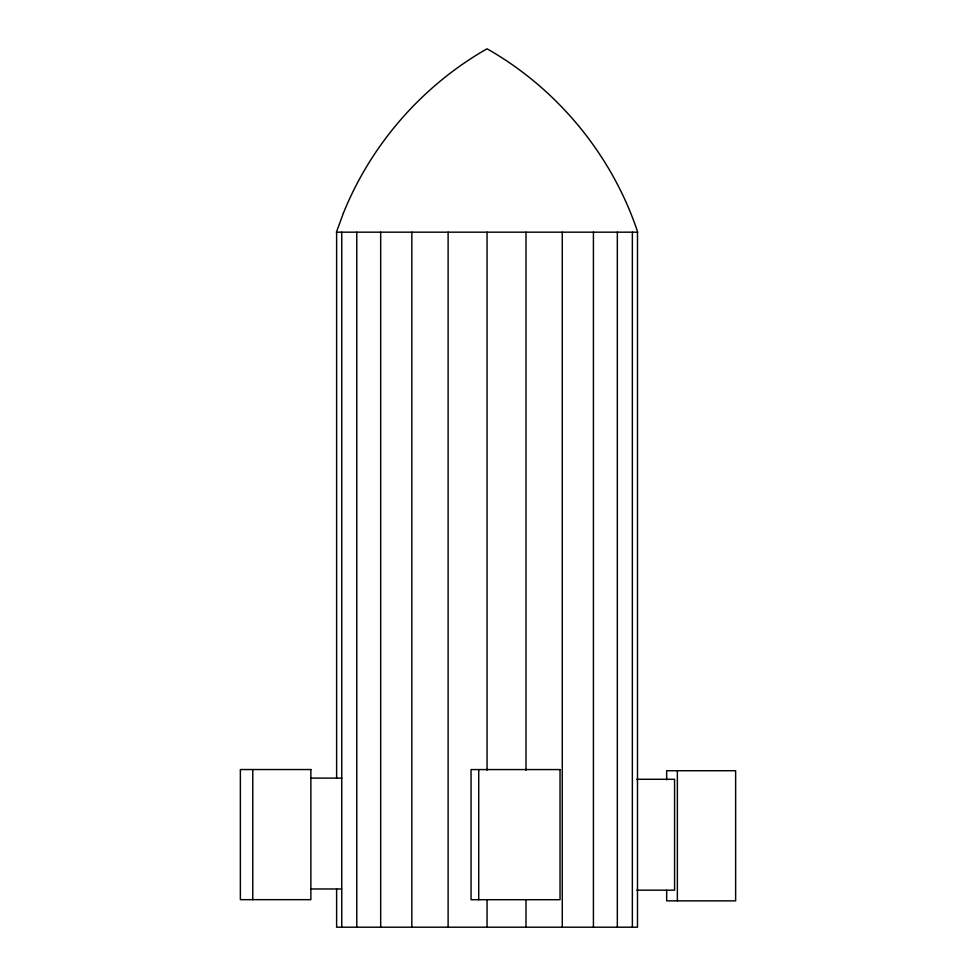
<?xml version="1.0" encoding="UTF-8"?>
<svg xmlns="http://www.w3.org/2000/svg" width="976" height="976" viewBox="0 0 976 976"><rect width="100%" height="100%" fill="white"/><g stroke="black" fill="none" stroke-linecap="round" stroke-linejoin="round"><path stroke-width="1.46" d="M310.563 778.092L341.746 778.128M636.816 779.275L674.575 779.275L674.575 890.173L636.816 890.173M310.563 888.977L341.649 888.977M677.368 770.723L677.368 900.86M666.657 779.812L666.657 770.723L735.636 770.723L735.636 900.86L666.657 900.86L666.657 890.271M637.487 232.178L637.487 927.2L336.622 927.2L336.622 889.173M632.363 232.178L632.363 927.2M617.332 232.178L617.332 927.2M593.42 232.178L593.42 927.2M562.274 232.178L562.274 927.2M525.991 232.178L525.991 770.21M525.991 899.762L525.991 927.2M487.048 232.178L487.048 770.21M487.048 899.762L487.048 927.2M478.728 769.576L478.728 899.713M448.118 232.178L448.118 927.2M411.835 232.178L411.835 927.2M380.677 232.178L380.677 927.2M356.777 232.178L356.777 927.2M341.746 232.178L341.746 927.2M336.622 232.178L336.622 778.128M252.772 769.539L252.772 899.665M343.369 213.207L336.391 232.178L637.718 232.178C612.196 155.294 557.503 88.779 487.048 48.8C422.523 85.498 371.075 144.338 343.369 213.207M310.868 769.539L240.364 769.539L240.364 899.665L310.868 899.665L310.868 769.539M560.041 769.576L471.054 769.576L471.054 899.713L560.041 899.713L560.041 769.576"/></g></svg>
